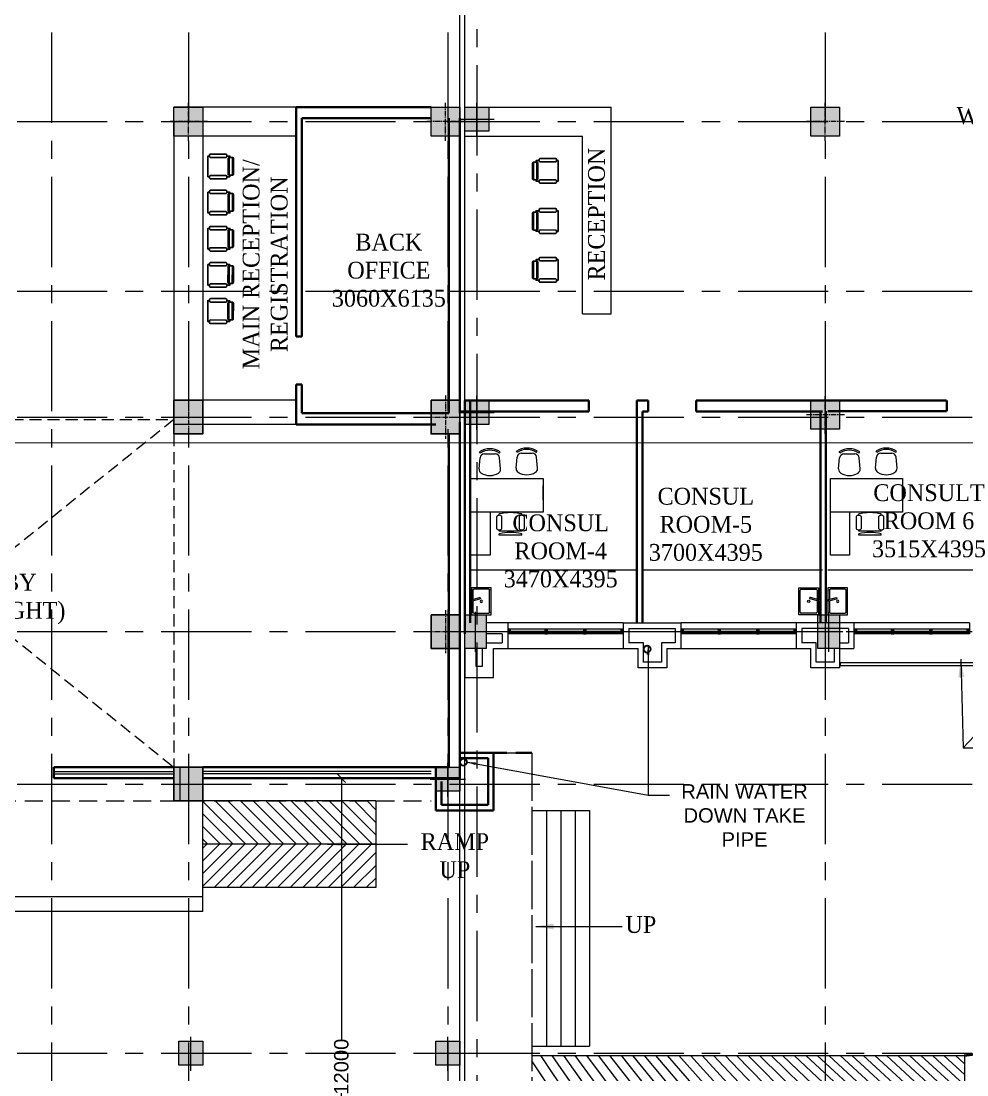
# Model space of a CAD drawing. Header units: inches. Extents: x 1789308 to 1948517, y 1504002 to 1708835.
# Drawn here: x 1897979 to 1901915, y 1660711 to 1665094 of the extents above; entities that cross this region are included whole.
import ezdxf

# ---------------------------------------------------------------- set-up
doc = ezdxf.new("R2010")
doc.units = ezdxf.units.IN
doc.header["$LTSCALE"] = 0.015
doc.header["$MEASUREMENT"] = 0
doc.header["$PDMODE"] = 34
doc.header["$PDSIZE"] = -0.1
for name, pattern in [('$DDT_AUDIT_GENERATED_(C)', [0]), ('1', [0]), ('ACAD_ISO03W100', [30, 12, -18]), ('CENTER', [2, 1.25, -0.25, 0.25, -0.25]), ('CENTER2', [1.125, 0.75, -0.125, 0.125, -0.125]), ('DASHED2', [0.375, 0.25, -0.125]), ('HIDDEN', [0.375, 0.25, -0.125])]:
    doc.linetypes.add(name, pattern=pattern)
for name, color, linetype, lineweight in [('CARMARK', 252, 'Continuous', 18), ('CENTER LINE', 1, 'CENTER2', 18), ('COLUMN - HACTH - STR', 25, '$DDT_AUDIT_GENERATED_(C)', 15), ('COLUMN - STR', 6, 'Continuous', 15), ('ELE', 8, 'Continuous', 13), ('ELE 0.25', 144, 'Continuous', 15), ('ele4', 64, 'Continuous', 15), ('ELE_0.35', 250, 'Continuous', 35), ('fur', 250, 'Continuous', 25), ('glass', 4, 'Continuous', 13), ('GRID - COLUMN - STR', 251, 'CENTER', 15), ('PROPOSED_HOSPITAL_BASUNDHARA$0$equpamiento', 143, 'Continuous', 9), ('RAIN WATER DN TAKE PIPE', 94, 'Continuous', 15), ('RAMP', 252, '1', 9), ('Road', 7, '1', 40), ('SECTION', 3, 'Continuous', 20), ('SECTION -  LINE - STR', 3, 'Continuous', 20), ('STAIRCASE', 161, 'Continuous', 13), ('TEXT', 7, 'Continuous', 5), ('wall', 1, 'Continuous', 35), ('WALL GLAZ', 254, 'Continuous', 35), ('WZ-II_WINDOW', 163, 'Continuous', 25)]:
    doc.layers.add(name, color=color, linetype=linetype, lineweight=lineweight)
doc.styles.add('Scale M 100', font='times.ttf', dxfattribs={"width": 0.95, "height": 350})
doc.styles.get("Standard").update_dxf_attribs({"font": 'arial.ttf'})
doc.styles.add('XREF_DIRECTOR RESIDENCE$0$dim', font='GOTHIC.TTF', dxfattribs={"width": 0.8})
doc.linetypes.add('ZIGZAG', pattern='A,0.0001,-0.2,[131,ltypeshp.shx,S=0.2,R=0,X=-0.2,Y=0],-0.4,[131,ltypeshp.shx,S=0.2,R=180,X=0.2,Y=0],-0.2', length=0.8001000000000001)
doc.dimstyles.new('WORKING', dxfattribs={"dimtxt": 300, "dimasz": 180, "dimexe": 50, "dimexo": 50, "dimgap": 0.09, "dimtad": 0, "dimdec": 0, "dimzin": 0, "dimdsep": 46, "dimtxsty": 'Standard', "dimblk": 'OBLIQUE', "dimcen": 0.09, "dimclrd": 7, "dimclre": 7, "dimclrt": 30, "dimadec": 0, "dimazin": 0, "dimtfac": 1, "dimtdec": 0, "dimtofl": 0, "dimtmove": 1, "dimatfit": 3, "dimfxl": 1.25, "dimtolj": 1, "dimtzin": 0, "dimarcsym": 0})
doc.dimstyles.new('XREF_DIRECTOR RESIDENCE$0$dim-masonry', dxfattribs={"dimscale": 75, "dimtxt": 1.5, "dimasz": 0.75, "dimexe": 1, "dimexo": 0, "dimgap": 1, "dimtad": 0, "dimdec": 0, "dimzin": 3, "dimdsep": 46, "dimtxsty": 'XREF_DIRECTOR RESIDENCE$0$dim', "dimblk": 'XREF_DIRECTOR RESIDENCE$0$_ArchTick', "dimcen": 0, "dimdle": 1, "dimclrd": 256, "dimclre": 256, "dimclrt": 256, "dimadec": 0, "dimazin": 0, "dimtfac": 0.5, "dimtdec": 0, "dimtmove": 1, "dimatfit": 2, "dimfxl": 0, "dimtolj": 1, "dimtzin": 0, "dimlwd": -1, "dimlwe": -1, "dimarcsym": 0})

# ---------------------------------------------------------------- blocks, each defined once
blk = doc.blocks.new('COL 600X600')
at = {"layer": 'COLUMN - HACTH - STR'}
h = blk.add_hatch(color=256, dxfattribs=at)
h.dxf.hatch_style = 1
h.paths.add_polyline_path([(-226607.9852576163, -550894.4971952573), (-226007.9852576163, -550894.4971952573), (-226007.9852576163, -550294.4971952573), (-226607.9852576163, -550294.4971952573)])
at = {"layer": 'CENTER LINE', "ltscale": 10000}
for points in [[(-226307.9852576163, -550994.4971952573), (-226307.9852576163, -550194.4971952573)], [(-225907.9852576163, -550594.4971952573), (-226707.9852576163, -550594.4971952573)]]:
    blk.add_lwpolyline(points, dxfattribs=at)
at = {"layer": 'COLUMN - STR', "ltscale": 100}
blk.add_lwpolyline([(-226607.9852576163, -550294.4971952573), (-226007.9852576163, -550294.4971952573), (-226007.9852576163, -550894.4971952573), (-226607.9852576163, -550894.4971952573)], close=True, dxfattribs=at)
blk = doc.blocks.new('COL 600X700')
at = {"layer": 'COLUMN - HACTH - STR', "ltscale": 100}
blk.add_hatch(color=256, dxfattribs=at).paths.add_polyline_path([(600, 0), (0, 0), (0, -700), (600, -700)])
at = {"layer": 'CENTER LINE', "color": 6, "ltscale": 10000}
for points in [[(300, 100), (300, -800)], [(-100, -350), (700, -350)]]:
    blk.add_lwpolyline(points, dxfattribs=at)
at = {"layer": 'COLUMN - STR', "linetype": 'Continuous', "lineweight": -3, "ltscale": 100}
blk.add_lwpolyline([(0, 0), (600, 0), (600, -700), (0, -700)], close=True, dxfattribs=at)
blk = doc.blocks.new('C-500X500')
at = {"layer": 'COLUMN - HACTH - STR'}
blk.add_hatch(color=256, dxfattribs=at).paths.add_polyline_path([(0, 0), (0, -500), (500, -500), (500, 0)])
at = {"layer": 'COLUMN - STR'}
for p, q in [((250, -615.0330027516466), (250, 91.63295635522809)), ((-118.5226818318479, -250), (615.2377289808355, -250))]:
    blk.add_line(p, q, dxfattribs=at)
blk.add_lwpolyline([(0, 0), (500, 0), (500, -500), (0, -500)], close=True, dxfattribs=at)
blk = doc.blocks.new('450X700')
at = {"layer": 'COLUMN - HACTH - STR'}
blk.add_hatch(color=256, dxfattribs=at).paths.add_polyline_path([(0, 0), (0, -700), (450, -700), (450, 0)])
at = {"layer": 'COLUMN - STR'}
for p, q in [((225, -773.0021255677566), (225, 59.16466430046421)), ((-77.19095218088478, -350.020688507997), (520.4078741327394, -350.020688507997))]:
    blk.add_line(p, q, dxfattribs=at)
blk.add_lwpolyline([(0, 0), (450, 0), (450, -700), (0, -700)], close=True, dxfattribs=at)
blk = doc.blocks.new('PROPOSED_HOSPITAL_BASUNDHARA$0$PILETA')
at = {"layer": 'PROPOSED_HOSPITAL_BASUNDHARA$0$equpamiento'}
for p, q in [((-0.2733890053295909, 0.343456786858269), (0.1366109946698089, 0.343456786858269)), ((-0.2733890053295909, -0.2165432131417333), (-0.2733890053295909, 0.343456786858269)), ((-0.2433890053298455, -0.1665432131417788), (-0.2433890053298455, 0.2934567868582576)), ((-0.2233890053298637, 0.3134567868582394), (0.0866109946700817, 0.3134567868582394)), ((0.1066109946700635, 0.2934567868582576), (0.1066109946700635, 0.1028887264746459)), ((0.1366109946698089, 0.343456786858269), (0.1366109946698089, 0.0948502507017111)), ((0.1367129435807328, 0.063239738927507), (-0.0414222911372235, 0.1114958404472759)), ((0.1444775149334418, 0.0922175137161503), (-0.033657719783605, 0.140473615235976)), ((0.1066109946700635, 0.0718304410623318), (0.1066109946700635, -0.1665432131417788)), ((0.118653246244321, 0.0680788202442955), (0.1264178175974848, 0.0970565950329388)), ((0.1366109946698089, 0.0637919652893402), (0.1366109946698089, -0.2165432131417333)), ((0.1367129435807328, 0.063239738927507), (0.1444775149334418, 0.0922175137161503)), ((0.1366109946698089, -0.2165432131417333), (-0.2733890053295909, -0.2165432131417333)), ((0.0866109946700817, -0.1865432131417606), (-0.2233890053298637, -0.1865432131417606))]:
    blk.add_line(p, q, dxfattribs=at)
blk.add_circle((-0.0683890053296636, 0.0634567868582394), 0.0235499643210968, dxfattribs=at)
for centre, radius, start, end in [((-0.2233890053298637, 0.2934567868582576), 0.02, 90, 180), ((0.0866109946700817, 0.2934567868582576), 0.02, 0, 90), ((-0.037540005460869, 0.1259847278416259), 0.0149999999999997, 75.0000000038772, 255.0000000038772), ((-0.2233890053298637, -0.1665432131417788), 0.02, 180, 270), ((0.0866109946700817, -0.1665432131417788), 0.02, 270, 0)]:
    blk.add_arc(centre, radius, start, end, dxfattribs=at)
blk = doc.blocks.new('转椅1')
at = {"layer": 'fur'}
for p, q in [((-15.41730385302071, 25.14515371152084), (-15.41730385302799, 369.2398697331082)), ((49.07788461056771, 25.14515371152084), (49.07788461062589, 369.2398697331082))]:
    blk.add_line(p, q, dxfattribs=at)
for points in [[(-375.0060495613726, 440.4623156262677), (-79.94369651132001, 440.4623156262969, -0.4142135623730951), (-59.94369651120361, 420.4623156262969), (-59.94369651121087, 393.9882452810417, -0.4142135623730951), (-79.94369651132001, 373.9882452810417), (-375.006049561307, 373.9882452810707, -0.4142135623730951), (-395.0060495613143, 393.9882452810707), (-395.0060495614234, 420.4623156262677, -0.4142135623730951)], [(-15.41730385302799, 369.2398697331082), (49.07788461062589, 369.2398697331082, -0.4142135623730951), (69.07788461056771, 349.2398697330792), (69.0778846106914, 45.14515371154994, -0.4142135623730951), (49.07788461056771, 25.14515371152084), (-15.41730385302071, 25.14515371152084, -0.4142135623731036), (-35.41730385302071, 45.14515371152083), (-35.41730385296251, 349.2398697331082, -0.4142135623730951)], [(-375.0060495613652, -40.4623156262969), (-79.9436965112036, -40.4623156262969, 0.4142135623730951), (-59.94369651120361, -20.46231562629691), (-59.94369651132, 6.011754718900193, 0.4142135623730951), (-79.94369651126182, 26.01175471890019), (-375.006049561307, 26.0117547189293, 0.4142135623730951), (-395.0060495613143, 6.011754718929295), (-395.006049561307, -20.46231562629691, 0.4142135623730951)]]:
    blk.add_lwpolyline(points, format="xyb", close=True, dxfattribs=at)
for points in [[(-395.006049561307, 400), (-426.2987071152893, 400), (-426.2987071152819, 0), (-395.0060495614306, 0)], [(-5.82077e-11, 369.2398697331082), (-1.091394e-10, 399.9999999999708), (-59.94369651132, 399.9999999999708)], [(-59.94369651121087, -2.91038e-11), (0, -2.91038e-11), (-5.09317e-11, 25.14515371154994)]]:
    blk.add_lwpolyline(points, dxfattribs=at)
blk = doc.blocks.new('XREF_DIRECTOR RESIDENCE$0$_ArchTick')
at = {"const_width": 0.15}
blk.add_lwpolyline([(-0.5, -0.5), (0.5, 0.5)], dxfattribs=at)
blk = doc.blocks.new('2400 wndw')
at = {"layer": 'WZ-II_WINDOW', "lineweight": 5}
h = blk.add_hatch(dxfattribs=at)
h.set_pattern_fill('ANSI31', color=256, scale=100)
h.set_pattern_definition([(45, (-773.1985709686414, 1.106178387999535e-06), (-8.838834764831844, 8.838834764831844), [])])
h.paths.add_polyline_path([(-13781.58288811927, -559981.1200605689), (-13731.58288795948, -559981.1200605638), (-13731.58288795948, -560081.1200580655), (-13781.58288811927, -560081.1200580706)])
h = blk.add_hatch(dxfattribs=at)
h.set_pattern_fill('ANSI31', color=256, scale=100)
h.set_pattern_definition([(45, (0, 0), (-8.838834764831844, 8.838834764831844), [])])
h.paths.add_polyline_path([(-13008.38431715063, -559981.1200616751), (-12954.7814592311, -559981.1200616751), (-12954.7814592311, -560081.1200591768), (-13008.38431715063, -560081.1200591768)])
h = blk.add_hatch(dxfattribs=at)
h.set_pattern_fill('ANSI31', color=256, scale=100)
h.set_pattern_definition([(45, (799.999999928521, 0), (-8.838834764831844, 8.838834764831844), [])])
h.paths.add_polyline_path([(-12208.3843172221, -559981.1200616751), (-12154.78145930258, -559981.1200616751), (-12154.78145930258, -560081.1200591768), (-12208.3843172221, -560081.1200591768)])
h = blk.add_hatch(dxfattribs=at)
h.set_pattern_fill('ANSI31', color=256, scale=100)
h.set_pattern_definition([(45, (1576.801424143427, -2.25601252168417e-06), (-8.838834764831844, 8.838834764831844), [])])
h.paths.add_polyline_path([(-11431.5828930072, -559981.1200639311), (-11381.58289284742, -559981.120063926), (-11381.58289284742, -560081.1200614277), (-11431.5828930072, -560081.1200614328)])
for p, q in [((-13781.58288826234, -559851.1200626154), (-13781.58288314007, -560081.120056562)), ((-13781.58288826234, -559851.1200621497), (-11381.58289338462, -559851.1200626158)), ((-11381.58289338462, -559851.1200626158), (-11381.58288826234, -560081.120056562)), ((-13781.58288811927, -559981.120061675), (-11381.58289277588, -559981.1200616754)), ((-13781.58288811927, -559981.120061675), (-13781.58288826234, -560081.12006215)), ((-13781.58288826234, -560081.12006215), (-11381.58289291895, -560081.12006215)), ((-13731.58288788795, -559981.1200617467), (-13731.58288803102, -560081.1200622212)), ((-13008.38431720778, -560021.1200588155), (-13731.58288794511, -560021.1200619367)), ((-13008.38431723642, -560041.1200589105), (-13731.58288797375, -560041.1200620317)), ((-12208.3843172221, -560021.1200603138), (-12954.78145914518, -560021.1200588918)), ((-12208.3843172221, -560041.1200604088), (-12954.78145917382, -560041.1200589868)), ((-11431.58289306447, -560021.1200617937), (-12154.78145930258, -560021.1200604159)), ((-11431.58289309311, -560041.1200618887), (-12154.78145930258, -560041.1200605109)), ((-11431.5828930072, -559981.1200616037), (-11431.58289315027, -560081.1200620782)), ((-11381.58289277588, -559981.1200616754), (-11381.58289291895, -560081.12006215))]:
    blk.add_line(p, q, dxfattribs=at)
for points in [[(-13008.38431715063, -559981.1200616751), (-12954.7814592311, -559981.1200616751), (-12954.7814592311, -560081.1200591768), (-13008.38431715063, -560081.1200591768)], [(-12208.3843172221, -559981.1200739029), (-12154.78145930258, -559981.1200739029), (-12154.78145930258, -560081.1200743786), (-12208.3843172221, -560081.1200743786)]]:
    blk.add_lwpolyline(points, close=True, dxfattribs=at)
blk = doc.blocks.new('_Oblique')
at = {"color": 0, "linetype": 'ByBlock', "lineweight": -2}
blk.add_line((-0.5, -0.5), (0.5, 0.5), dxfattribs=at)
blk = doc.blocks.new('*D463')
at = {"layer": 'Defpoints', "color": 0, "transparency": 16777216}
for p in [(1120181.241354412, 698352.3805941574), (1121189.130726329, 698352.3805941574), (1121189.130726341, 686352.7826495005)]:
    blk.add_point(p, dxfattribs=at)
at = {"layer": 'wall', "color": 7, "lineweight": -2, "transparency": 16777216}
for p, q in [((1120181.421354412, 698352.3805941574), (1120131.241354412, 698352.3805941574)), ((1120181.241354412, 698352.3805941574), (1120181.241354412, 692902.5351961809)), ((1120181.241354412, 686352.7826495005), (1120181.241354412, 691802.628047477)), ((1120181.421354412, 686352.7826495005), (1120131.241354412, 686352.7826495005))]:
    blk.add_line(p, q, dxfattribs=at)
at = {"layer": 'wall', "color": 7, "lineweight": -2, "transparency": 16777216, "xscale": 180, "yscale": 180, "zscale": 180}
for p, rotation in [((1120181.241354412, 698352.3805941574), 90), ((1120181.241354412, 686352.7826495005), 270)]:
    blk.add_blockref('_Oblique', p, dxfattribs=dict(at, rotation=rotation))
at = {"layer": 'wall', "color": 30, "transparency": 16777216, "insert": (1120181.241354412, 692352.5816218285), "char_height": 300, "attachment_point": 5, "rotation": 90}
blk.add_mtext('\\A1;12000', dxfattribs=at)
blk = doc.blocks.new('A$C1CC35E0C')
at = {"layer": 'RAMP', "lineweight": 0}
h = blk.add_hatch(dxfattribs=at)
h.set_pattern_fill('ANSI31,_O', color=8, scale=1500, angle=90)
h.set_pattern_definition([(135, (-6144910797.355225, -2629301212.483063), (-132.5825214724777, -132.5825214724777), [])])
h.paths.add_polyline_path([(52394.61446645553, -53565.27222720266), (48797.53223415534, -53565.27396118129), (48803.36570494692, -54465.27279257611), (52400.44793690252, -54465.27105976024)])
h = blk.add_hatch(dxfattribs=at)
h.set_pattern_fill('ANSI31,_O', color=8, scale=1500)
h.set_pattern_definition([(45, (-6144910797.355225, -2629301212.483063), (-132.5825214724777, 132.5825214724777), [])])
h.paths.add_polyline_path([(52400.44793690252, -54465.27105976024), (48800.44992460567, -54465.27539490408), (48800.45081046387, -55365.27424374339), (52400.44882236398, -55365.2699074368)])
h = blk.add_hatch(dxfattribs=at)
h.set_pattern_fill('ANSI31,_O', color=8, scale=1500, angle=90)
h.set_pattern_definition([(135, (-6144931447.327562, -2629308609.19321), (-132.5825214724777, -132.5825214724777), [])])
h.paths.add_polyline_path([(55650.47326080385, -58861.97958028654), (64650.47350070137, -58861.9839151121), (64650.47320813756, -61861.98554046208), (55650.47296858463, -61861.98120679928)])
at = {"color": 251}
for p, q in [((54550.99231945048, -46662.58722189523), (54571.03957101773, -46432.04382893897)), ((54576.94826121698, -46333.76060334302), (54559.8195412166, -46308.72632024146)), ((54661.69732989441, -46348.92724743951), (54886.53194022248, -46348.92724743951)), ((54971.28100889991, -46333.76060334302), (54988.4097289003, -46308.72632024146)), ((54997.23695065151, -46662.58722189523), (54977.18969909917, -46432.04382893897)), ((55319.38051081519, -46646.50759942434), (55339.42776239733, -46415.96420640859)), ((55345.33645259659, -46317.68098081264), (55328.2077325962, -46292.64669771085)), ((55430.08552127401, -46332.84762496839), (55654.92013158719, -46332.84762496839)), ((55739.66920026462, -46317.68098081264), (55756.7979202799, -46292.64669771085)), ((55765.62514203112, -46646.50759942434), (55745.57789047877, -46415.96420640859)), ((62031.23787498544, -46662.58722189523), (62051.28512655268, -46432.04382893897)), ((62057.19381675194, -46333.76060334302), (62040.06509675155, -46308.72632024146)), ((62141.94288542937, -46348.92724743951), (62366.77749575744, -46348.92724743951)), ((62451.52656443487, -46333.76060334302), (62468.65528443526, -46308.72632024146)), ((62477.48250618647, -46662.58722189523), (62457.43525463413, -46432.04382893897)), ((62799.62606635108, -46646.50759942434), (62819.67331793322, -46415.96420640859)), ((62825.58200813248, -46317.68098081264), (62808.45328813209, -46292.64669771085)), ((62910.3310768099, -46332.84762496839), (63135.16568712308, -46332.84762496839)), ((63219.91475580051, -46317.68098081264), (63237.04347581579, -46292.64669771085)), ((63245.87069756701, -46646.50759942434), (63225.82344601466, -46415.96420640859)), ((55880.13792761671, -47308.28168667562), (55880.13792763161, -47008.28168667562)), ((63360.3834831526, -47308.28168667562), (63360.3834831675, -47008.28168667562)), ((54914.75366151589, -47652.75371396972), (54914.75366151589, -47900.25371396972)), ((54969.75366151589, -47625.25371396972), (54969.75366151589, -47597.75371396972)), ((55024.75366149913, -47900.25371396972), (55024.75366149913, -47652.75371396972)), ((55382.25366151589, -47652.75371396972), (55382.25366151589, -47900.25371396972)), ((55437.25366149913, -47625.25371396972), (55437.25366149913, -47597.75371396972)), ((55492.25366151589, -47900.25371396972), (55492.25366151589, -47652.75371396972)), ((62394.99921705178, -47652.75371396972), (62394.99921705178, -47900.25371396972)), ((62449.99921705178, -47625.25371396972), (62449.99921705178, -47597.75371396972)), ((62504.99921703502, -47900.25371396972), (62504.99921703502, -47652.75371396972)), ((62862.49921705178, -47652.75371396972), (62862.49921705178, -47900.25371396972)), ((62917.49921703502, -47625.25371396972), (62917.49921703502, -47597.75371396972)), ((62972.49921705178, -47900.25371396972), (62972.49921705178, -47652.75371396972)), ((54969.75366149913, -47955.25371396996), (54969.75366149913, -47927.75371396996)), ((55437.25366149913, -47955.25371396996), (54969.75366149913, -47955.25371396996)), ((55148.50366151589, -47983.91971397237), (55148.50366151589, -47955.25371396996)), ((55258.50366151589, -47955.25371396996), (55258.50366151589, -47984.52746391727)), ((55437.25366149913, -47955.25371396996), (55437.25366149913, -47927.75371396996)), ((62449.99921703502, -47955.25371396996), (62449.99921703502, -47927.75371396996)), ((62917.49921703502, -47955.25371396996), (62449.99921703502, -47955.25371396996)), ((62628.74921705178, -47983.91971397237), (62628.74921705178, -47955.25371396996)), ((62738.74921705178, -47955.25371396996), (62738.74921705178, -47984.52746391727)), ((62917.49921703502, -47955.25371396996), (62917.49921703502, -47927.75371396996)), ((54969.75366149913, -48037.75371396972), (54969.75366149913, -48010.25371396972)), ((55437.25366149913, -48037.75371396972), (54969.75366149913, -48037.75371396972)), ((55437.25366149913, -48037.75371396972), (55437.25366149913, -48010.25371396972)), ((62449.99921703502, -48037.75371396972), (62449.99921703502, -48010.25371396972)), ((62917.49921703502, -48037.75371396972), (62449.99921703502, -48037.75371396972)), ((62917.49921703502, -48037.75371396972), (62917.49921703502, -48010.25371396972))]:
    blk.add_line(p, q, dxfattribs=at)
at = {"color": 252}
for p, q in [((54380.49424946937, -48457.91387057013), (54380.49424946937, -47558.20122690208)), ((61860.73980500526, -48457.91387057013), (61860.73980500526, -47558.20122690208))]:
    blk.add_line(p, q, dxfattribs=at)
at = {"color": 2}
blk.add_line((48323.63188267872, -52865.2730918217), (48323.63188267872, -53565.2730918217), dxfattribs=at)
at = {"linetype": 'DASHED2', "ltscale": 99999}
blk.add_line((33850.79399926192, -53562.97966946999), (53550.79382981523, -53562.97966946999), dxfattribs=at)
at = {"color": 252}
for points in [[(54380.49424946937, -46858.28168667562), (55880.13792763161, -46858.28168667562), (55880.13792763161, -47558.20122690208), (54380.49424946937, -47558.20122690208), (54380.49424946937, -46858.28168667562)], [(61860.73980500526, -46858.28168667562), (63360.3834831675, -46858.28168667562), (63360.3834831675, -47558.20122690208), (61860.73980500526, -47558.20122690208), (61860.73980500526, -46858.28168667562)], [(54780.26436440903, -47558.20122690208), (54780.26436440903, -48457.91387057013), (54380.49424946937, -48457.91387057013)], [(62260.50991994492, -47558.20122690208), (62260.50991994492, -48457.91387057013), (61860.73980500526, -48457.91387057013)]]:
    blk.add_lwpolyline(points, dxfattribs=at)
at = {"linetype": 'DASHED2', "ltscale": 99999}
blk.add_lwpolyline([(54850.47149538691, -52562.97967036709), (55650.4714953925, -52562.97967036709), (55650.4714953925, -59262.98024910595)], dxfattribs=at)
at = {"color": 251}
for centre, radius, start, end in [((55542.5028264157, -46605.84721947811), 379.4956575179854, 55.61965527499623, 124.3803447250038), ((63022.74838195159, -46605.84721947811), 379.4956575179854, 55.61965524544365, 124.3803446916847), ((54774.11463503609, -46621.9268420086), 379.4956575179854, 55.61965527499623, 124.3803447250038), ((54661.69732990931, -46439.92711231566), 90.99986484793325, 90, 175.0302592603331), ((54774.11463503609, -46621.9268420086), 349.1623692353413, 55.61965527499623, 124.3803447250038), ((54886.53194020758, -46439.92711231566), 90.99986484793325, 4.969740726376817, 90), ((55430.08552127401, -46423.84748978529), 90.99986484793325, 90, 175.0302592603331), ((55542.5028264157, -46605.84721947811), 349.1623692353413, 55.61965527499623, 124.3803447250038), ((55654.92013160209, -46423.84748978529), 90.99986484793325, 4.969740726376817, 90), ((62254.36019057105, -46621.9268420086), 379.4956575179854, 55.61965524544365, 124.3803446916847), ((62141.94288544427, -46439.92711231566), 90.99986484793325, 90, 175.0302592603331), ((62254.36019057105, -46621.9268420086), 349.1623692353413, 55.61965524544365, 124.3803446916847), ((62366.77749574254, -46439.92711231566), 90.99986484793325, 4.969740726376817, 90), ((62910.3310768099, -46423.84748978529), 90.99986484793325, 90, 175.0302592603331), ((63022.74838195159, -46605.84721947811), 349.1623692353413, 55.61965524544365, 124.3803446916847), ((63135.16568713798, -46423.84748978529), 90.99986484793325, 4.969740726376817, 90), ((54641.65007834206, -46670.47050533153), 90.99986484793325, 175.0302592603331, 238.4069679086099), ((54906.57919177483, -46670.47050533153), 90.99986484793325, 301.5930320913901, 4.969740726376817), ((55410.03826969187, -46654.39088280115), 90.99986484793325, 175.0302592603331, 238.4069679086099), ((55674.96738313953, -46654.39088280115), 90.99986484793325, 301.5930320913901, 4.969740726376817), ((62121.89563387702, -46670.47050533153), 90.99986484793325, 175.0302592603331, 238.4069679086099), ((62386.82474730979, -46670.47050533153), 90.99986484793325, 301.5930320913901, 4.969740726376817), ((62890.28382522776, -46654.39088280115), 90.99986484793325, 175.0302592603331, 238.4069679086099), ((63155.21293867542, -46654.39088280115), 90.99986484793325, 301.5930320913901, 4.969740726376817), ((54774.114635051, -46455.09375641181), 343.8516054606764, 238.4069679086099, 301.5930320913901), ((55542.5028264306, -46439.01413394115), 343.8516054606764, 238.4069679086099, 301.5930320913901), ((62254.36019058595, -46455.09375641181), 343.8516054606764, 238.4069679086099, 301.5930320913901), ((63022.74838196649, -46439.01413394115), 343.8516054606764, 238.4069679086099, 301.5930320913901), ((54969.75366151589, -47694.00371396972), 68.75000000011326, 36.86989999105351, 143.1301000089465), ((55203.50366151589, -48577.44121396972), 1007.1875, 76.58030000929107, 103.419699990709), ((55437.25366149913, -47694.00371396972), 68.75000000011326, 36.86989999105351, 143.1301000089465), ((62449.99921705178, -47694.00371396972), 68.75000000011326, 36.86989999105351, 143.1301000089465), ((62683.74921705178, -48577.44121396972), 1007.1875, 76.5802999817911, 103.4197000182089), ((62917.49921703502, -47694.00371396972), 68.75000000011326, 36.86989999105351, 143.1301000089465), ((54969.75366149913, -47859.00371396996), 68.75000000011076, 216.8698999910535, 323.1301000089465), ((55203.50366151589, -48989.94121396972), 1007.1875, 76.58030000929107, 103.419699990709), ((55437.25366149913, -47859.00371396996), 68.75000000011076, 216.8698999910535, 323.1301000089465), ((62449.99921703502, -47859.00371396996), 68.75000000011076, 216.8698999910535, 323.1301000089465), ((62683.74921705178, -48989.94121396972), 1007.1875, 76.5802999817911, 103.4197000182089), ((62917.49921703502, -47859.00371396996), 68.75000000011076, 216.8698999910535, 323.1301000089465)]:
    blk.add_arc(centre, radius, start, end, dxfattribs=at)
at = {"layer": 'CARMARK', "linetype": 'ZIGZAG', "ltscale": 20000}
for points in [[(57850.47087203967, -48763.67249126465), (54365.47149724583, -48763.67249126465)], [(61693.32486208039, -48763.67249126441), (57965.47087203781, -48763.67249126441)], [(65293.32486207853, -48763.67249126441), (61808.32486208039, -48763.67249126441)]]:
    blk.add_lwpolyline(points, dxfattribs=at)
at = {"layer": 'COLUMN - STR'}
for p, q in [((54150.46410015598, -69972.47228672588), (54150.46410015598, -18820.76686977933)), ((54250.46410015784, -69972.47228672588), (54250.46410015784, -18861.74607283308))]:
    blk.add_line(p, q, dxfattribs=at)
at = {"layer": 'ELE', "linetype": 'HIDDEN', "ltscale": 66666}
for p, q in [((39198.09083602228, -45634.2271541059), (48200.44482607604, -45634.2271541059)), ((39200.46946708253, -45634.95585489902), (48200.46409996971, -52865.2730918217)), ((48200.44482607604, -45634.2271541059), (39200.47166469018, -52863.28168667306)), ((48200.46409996971, -45934.85083145439), (48200.46409996878, -52865.2730918217))]:
    blk.add_line(p, q, dxfattribs=at)
at = {"layer": 'ELE', "color": 2}
for p, q in [((55148.20605112868, -49863.28168667736), (54700.46498612128, -49863.28168667736)), ((55148.20605112868, -49863.28168667736), (55148.20604010462, -50394.99896086997)), ((57548.20604636031, -49863.28168667702), (57548.20603533625, -50394.99896086578)), ((57548.20604636031, -49863.28168667702), (58748.20605112868, -49863.28168667702)), ((58748.20605112868, -49863.28168667702), (58748.20604010555, -50394.99896137638)), ((62350.46393016912, -49862.90538376197), (61148.20604159124, -49863.23387862218)), ((61148.20604159124, -49863.23387862218), (61148.20604159287, -50394.9989613723)), ((62350.46393016912, -49862.90538376197), (62350.46393016912, -50394.99141457549)), ((55033.20604636031, -50093.28168667736), (54700.46498612128, -50093.28168667736)), ((55033.20604636031, -50093.28168667736), (55033.2060424888, -50279.9989608702)), ((57663.20604397613, -49978.28168667702), (57663.20603772043, -50279.99896086555)), ((57663.20604397613, -49978.28168667702), (58633.2060487445, -49978.28168667702)), ((58633.2060487445, -49978.28168667702), (58633.20604248974, -50279.99896137661)), ((62235.46393016912, -49977.93481245998), (61263.20604159008, -49978.2044574531)), ((61263.20604159008, -49978.2044574531), (61263.20604159194, -50279.99896137207)), ((62235.46393016912, -49977.93481245998), (62235.46393016912, -50279.99141457572)), ((54700.46498612128, -50279.99896087067), (55033.2060424888, -50279.9989608702)), ((54849.85210733558, -50394.99896087043), (57857.14325488615, -50394.99896086508)), ((58457.14325491223, -50394.99896137696), (61450.46393016912, -50394.99896137172)), ((61565.46393016889, -50279.99896137149), (61263.81817610376, -50279.99896137207)), ((61450.46393016819, -50795.28258069081), (61450.46393016865, -50394.99896137172)), ((61565.46393016842, -50680.28258069081), (61565.46393016889, -50279.99896137149)), ((61935.46393016912, -50394.99896087172), (61935.46393016982, -50680.28258069081)), ((62049.85179565731, -50279.99896137731), (62235.46393016912, -50279.99141457572)), ((62049.85179565731, -50394.99896137731), (62350.46393016912, -50394.9914145756)), ((62050.46393016912, -50394.99896087148), (62050.46393017005, -50795.28258069081)), ((62050.46393017005, -50795.28258069081), (61450.46393016819, -50795.28258069081)), ((61935.46393016982, -50680.28258069081), (61565.46393016842, -50680.28258069081))]:
    blk.add_line(p, q, dxfattribs=at)
for points in [[(54250.20598936523, -50394.99896087043), (54250.20598936523, -50995.2824509159), (54850.2059893671, -50995.2824509159), (54850.20598936523, -50394.99896087043)], [(54480.20598936523, -50394.99896087043), (54480.20598936523, -50765.2824509159), (54620.2059893664, -50765.2824509159), (54620.20598936523, -50394.99896087113)]]:
    blk.add_lwpolyline(points, dxfattribs=at)
for points, elevation in [([(58633.20604248974, -50279.99896137661), (58342.14325491316, -50279.99896137661), (58342.14325491339, -50680.2825807085), (57972.14325489849, -50680.2825807085), (57972.14325486007, -50279.99896086555), (57663.20603772043, -50279.99896086555)], -7.971364893629442e-10), ([(58457.14325491223, -50394.99896087043), (58457.14325491339, -50795.2825807085), (57857.14325491339, -50795.2825807085), (57857.14325488615, -50394.99896086508)], -7.970731475669096e-10)]:
    blk.add_lwpolyline(points, dxfattribs=dict(at, elevation=elevation))
at = {"layer": 'ELE', "color": 8, "elevation": -9.649335217932869e-10}
blk.add_lwpolyline([(65026.29480298748, -50694.9502781292), (62063.68272784934, -50694.95027930161), (62063.68272784934, -50747.93979891727), (65026.29480298748, -50747.93979774474)], close=True, dxfattribs=at)
at = {"layer": 'ELE', "linetype": 'HIDDEN', "ltscale": 66666}
blk.add_lwpolyline([(54850.47149538691, -52562.97967036709), (55650.4714953925, -52562.97967036685), (55650.47107146005, -65262.97954699548)], dxfattribs=at)
at = {"layer": 'ELE 0.25'}
for p, q in [((50745.47336890548, -39138.99755367986), (48200.46410008334, -39138.99736971199)), ((48200.46410008334, -39438.99736971199), (48200.46410008334, -45584.85083145439)), ((48800.46410008334, -39368.99755367986), (48800.46410008543, -45234.85083145439)), ((50745.47332553403, -39738.99755368009), (48200.46405671188, -39738.99736971222)), ((50745.47336890688, -45234.85083145439), (48200.46409996971, -45234.85083145439)), ((50745.47336890688, -45734.85083145439), (48200.46409996971, -45734.85083145439)), ((48195.47336890525, -52862.97966878209), (50745.47336890711, -52862.97966878198))]:
    blk.add_line(p, q, dxfattribs=at)
at = {"layer": 'ELE 0.25', "ltscale": 10}
for p, q in [((54250.46481613256, -39138.28044878237), (57300.82534305821, -39138.28044878237)), ((57300.82534305821, -43438.63117634493), (57300.82534305821, -39138.28044878237)), ((54250.46410015784, -39738.28044878237), (56700.82534305821, -39738.28044878237)), ((56700.82534305821, -43438.63117634493), (56700.82534305821, -39738.28044878237)), ((56700.82534305821, -43438.63117634493), (57300.82534305821, -43438.63117634493))]:
    blk.add_line(p, q, dxfattribs=at)
at = {"layer": 'ele4', "linetype": 'ACAD_ISO03W100', "lineweight": 15, "ltscale": 500}
blk.add_line((54150.46996048163, -45468.28168667608), (54150.46996048163, -50881.20939085342), dxfattribs=at)
at = {"layer": 'ELE_0.35', "linetype": 'HIDDEN', "ltscale": 100000}
blk.add_line((54750.82517376239, -52563.28168667213), (55650.47149539064, -52563.28168667213), dxfattribs=at)
at = {"layer": 'glass'}
for p, q in [((45700.44919058215, -52952.97966967744), (48200.44905354246, -52952.97966967791)), ((45700.44919058215, -53002.97966967814), (48200.44905354246, -53002.97966967837)), ((53550.08967087488, -52953.28168667282), (48800.47149538691, -52953.28168667282)), ((53550.08967087488, -53003.28168667259), (48800.47149538691, -53003.28168667329))]:
    blk.add_line(p, q, dxfattribs=at)
at = {"layer": 'GRID - COLUMN - STR', "ltscale": 100000}
for p, q in [((45650.4554392565, 4412.093631504686), (45650.45543925092, -69399.55484300433)), ((48500.45543925837, 4412.093631510506), (48500.45543925464, -69399.55484300433)), ((53900.46410015877, 4412.093631512485), (53900.46410015505, -69399.55484300433)), ((61750.45543925092, 4412.093631511787), (61750.4554392565, -69399.55484300433)), ((54500.46481613582, 3731.882133902982), (54500.46481613023, -69399.55484300433)), ((-12062.34025191143, -39438.99755367986), (88195.26868863124, -39438.99755367986)), ((-12062.34025191143, -42964.35399017436), (88195.26868863124, -42964.35399017436)), ((-12062.34025191143, -45584.85083145439), (88195.26868863124, -45584.85083145439)), ((-12062.34025191143, -50044.99896111735), (88195.26868863124, -50044.99896111735)), ((-12062.34025191143, -53215.2730918217), (88195.26868863124, -53215.2730918217)), ((-12062.34025286511, -58812.98036098399), (88195.26868863124, -58812.98036098399))]:
    blk.add_line(p, q, dxfattribs=at)
at = {"layer": 'RAIN WATER DN TAKE PIPE', "lineweight": -3}
for centre, radius in [((58045.34372908343, -50407.41032067814), 75), ((58045.34372908343, -50407.41032067814), 68.75), ((54223.66457434208, -52758.09963752539), 75), ((54223.66457434208, -52758.09963752539), 68.75)]:
    blk.add_circle(centre, radius, dxfattribs=at)
at = {"layer": 'RAMP', "color": 8, "lineweight": 0}
for p, q in [((52400.44922284293, -53565.27309181972), (48800.08967080037, -53565.2730918217)), ((52400.44922284293, -53565.27309181984), (52400.44922284479, -55365.2730918203)), ((52400.44922284479, -54465.27309182053), (48800.44922284479, -54465.2730918217)), ((52400.44922284479, -55365.2730918203), (48800.44905354525, -55365.27309182135)), ((55650.47487994912, -58861.98116229882), (64650.47699711728, -58861.98233294126)), ((64650.47487994726, -58861.98636344064), (64650.47105763177, -64861.9875178365))]:
    blk.add_line(p, q, dxfattribs=at)
at = {"layer": 'Road'}
blk.add_arc((63538.53397834627, -52127.07353640022), 6826.070779828821, 279.3750126570295, 320.7319524203448, dxfattribs=at)
at = {"layer": 'SECTION', "linetype": 'CENTER2', "ltscale": 2222, "const_width": 20}
blk.add_lwpolyline([(-2351.048902969807, -46116.21953848598), (90562.97788772522, -46116.21953848598)], dxfattribs=at)
at = {"layer": 'STAIRCASE'}
for p, q in [((48800.08967086184, -55862.98036098212), (48800.08967086091, -53262.97966967814)), ((55650.4714953925, -53762.9796970716), (56850.47133516497, -53762.97973712708)), ((48802.80314799841, -55562.98036098212), (38600.44915794558, -55562.98036098445)), ((48802.80314799654, -55862.98036098212), (38598.09523279103, -55862.98036098399)), ((55650.4714953925, -58662.98032709223), (56850.47117160051, -58662.98036714923)), ((55650.47535238485, -58663.28231669299), (56850.47502859286, -58663.28269534803))]:
    blk.add_line(p, q, dxfattribs=at)
for points in [[(55950.47145533538, -53762.97970708529), (55950.47129177186, -58662.98033710662)], [(56250.47141528013, -53762.97971709946), (56250.47125171474, -58662.98034712055)], [(56550.47137522209, -53762.97972711374), (56550.4712116567, -58662.98035713483)], [(56850.47133516497, -53762.97973712755), (56850.47117160051, -58662.98036714864)]]:
    blk.add_lwpolyline(points, dxfattribs=at)
at = {"layer": 'wall'}
for p, q in [((50745.47336890548, -39138.99755367986), (50745.47336890525, -43905.13232030708)), ((53550.46410015598, -39138.99755367986), (50745.47336890548, -39138.99755367986)), ((50860.47336890362, -39368.99755367986), (50860.47336890525, -43905.13232030708)), ((53550.46410015598, -39368.99755367986), (50860.47336890362, -39368.99755367986)), ((53920.46410015784, -39370.42822489503), (53920.46410015784, -45504.85083145439)), ((54150.46410015784, -39370.42822489503), (54150.46410015784, -45504.85083145439)), ((50745.47336890525, -43905.13232030708), (50860.47336890525, -43905.13232030708)), ((50745.47336890711, -44905.13232030685), (50745.47336890688, -45734.85083145439)), ((50745.47336890711, -44905.13232030685), (50860.47336890525, -44905.13232030685)), ((50860.47336890525, -44905.13232030685), (50860.47336890851, -45504.85083145439)), ((56835.47104178066, -45238.28168667632), (54250.46410015784, -45238.28168667597)), ((54250.47149724653, -45238.28168667597), (54250.47149724583, -50093.28168667713)), ((54365.4714972456, -45238.28168667597), (54365.47149724583, -49863.28168667713)), ((56835.47104178066, -45468.28168667632), (56835.47104178066, -45238.28168667632)), ((58065.47104179184, -45238.2816866762), (57835.47104179184, -45238.2816866762)), ((57835.47104179184, -49863.28168667527), (57835.47104179184, -45238.2816866762)), ((58065.47104179184, -45468.2816866762), (58065.47104179184, -45238.2816866762)), ((59065.47104179184, -45238.28168667608), (64278.32503182138, -45238.28168667632)), ((59065.47104179184, -45468.28168667632), (59065.47104179184, -45238.28168667608)), ((64279.32503182138, -45463.28150270937), (64279.32503182138, -45238.28168667632)), ((53920.46410015784, -45504.85083145439), (50860.47336890851, -45504.85083145439)), ((56835.47104178066, -45468.28168667632), (54150.46996048163, -45468.28168667608)), ((58065.47104179184, -45468.2816866762), (57950.47104179184, -45468.2816866762)), ((57950.47104179184, -49863.28168667527), (57950.47104179184, -45468.2816866762)), ((59065.47104179184, -45468.28168667632), (61693.32486207853, -45468.28168667608)), ((61650.4706111725, -49863.28168667562), (61650.47061117156, -45468.28168667608)), ((61765.4706111725, -49863.28168667562), (61765.47061117063, -45463.28150270937)), ((64278.32503182138, -45463.28150270937), (61808.32486207853, -45463.28150270937)), ((53650.46410015598, -45734.85083145439), (50745.47336890688, -45734.85083145439)), ((54150.47166468739, -45688.28168667387), (54150.47166468739, -49863.28168667317)), ((53920.47166468552, -45934.85083145439), (53920.47166468739, -52862.97966965707)), ((54150.47166468739, -46249.99245320226), (54150.47166468739, -53092.37563477701)), ((53920.42660085927, -50394.99896087137), (53920.42660085927, -52862.97966947057)), ((54150.42660086113, -50394.99896087137), (54150.42660086113, -52862.97966947057)), ((54150.47149538645, -52563.28168667282), (54850.47149538645, -52563.28168667282)), ((54850.47149538645, -52563.28168667282), (54850.47149538645, -53763.28168667271)), ((54150.47149538645, -52678.28168667271), (54735.47149538645, -52678.28168667271)), ((54735.47149538645, -52678.28168667271), (54735.47149538645, -53648.28168667259)), ((53650.46410015598, -52865.2730918217), (53650.46410015598, -53763.28168667271)), ((53880.46410015598, -52865.2730918217), (53650.46410015598, -52865.2730918217)), ((53765.46410015598, -53163.28168667282), (53765.46410015598, -53648.28168667259)), ((53765.46410015598, -53648.28168667259), (54735.47149538645, -53648.28168667259)), ((53650.46410015598, -53763.28168667271), (54850.47149538645, -53763.28168667271))]:
    blk.add_line(p, q, dxfattribs=at)
at = {"layer": 'WALL GLAZ'}
for p, q in [((48200.42671651463, -52863.28168679855), (45700.4491910236, -52863.28168727539)), ((45700.4491910236, -52863.28168727539), (45700.4491910236, -53092.67765237472)), ((48800.47166509251, -52862.97966868058), (53920.47166468739, -52862.97966965707)), ((45700.44919058308, -53092.67765246646), (48200.44963973179, -53092.67765246879)), ((54150.47166468739, -53092.37563477701), (48800.47166509251, -53092.37563478202))]:
    blk.add_line(p, q, dxfattribs=at)
at = {"yscale": 1000, "zscale": 1000}
for p, xscale in [((54526.26765373419, -49476.52142560307), -1000), ((61477.01128504961, -49476.52142560331), 1000), ((61944.93585675, -49476.52142560331), -1000)]:
    blk.add_blockref('PROPOSED_HOSPITAL_BASUNDHARA$0$PILETA', p, dxfattribs=dict(at, xscale=xscale))
at = {"layer": 'COLUMN - STR'}
for p in [(274808.4493576996, 511155.4998255452), (280158.4493577722, 511155.4996415774), (288058.4478228725, 511155.499457609), (288058.4493577722, 505059.6463638028)]:
    blk.add_blockref('COL 600X600', p, dxfattribs=at)
at = {"layer": 'COLUMN - STR', "color": 2}
for name, p in [('C-500X500', (54250.46481613256, -39138.99755367974)), ('C-500X500', (54250.46410015784, -45234.85083145439)), ('450X700', (54250.46498612128, -49694.9914145756)), ('450X700', (61600.46393016912, -49694.9914145756)), ('C-500X500', (53650.46410015598, -52865.2730918217)), ('C-500X500', (48300.46393021569, -58562.98036100611)), ('C-500X500', (53650.46410015598, -58562.98036100576))]:
    blk.add_blockref(name, p, dxfattribs=at)
at = {"layer": 'COLUMN - STR', "color": 1}
for p in [(48200.46409996971, -45234.85083145439), (53550.46410015598, -45234.85083145439), (53550.46498611942, -49695.01210308366), (48200.46409996971, -52865.2730918217)]:
    blk.add_blockref('COL 600X700', p, dxfattribs=at)
at = {"layer": 'fur', "lineweight": 80, "extrusion": (0, 0, -1), "xscale": 1.071428571428569, "yscale": 1.071428571428569}
for p, zscale, rotation in [((-49365.75540854759, -40156.74087461061), -1.071428571428569, 180.0742871879715), ((-55736.9054105829, -40677.22334401135), -1.07142857142857, 0.07428718797564236), ((-49364.78059875197, -40908.58594159456), -1.071428571428569, 180.0742871879715), ((-55736.9054105829, -41720.44986532489), -1.07142857142857, 0.07428718797564236), ((-49364.78059875197, -41660.43227247486), -1.071428571428569, 180.0742871879715), ((-55736.9054105829, -42737.03437734128), -1.07142857142857, 0.07428718797564236), ((-49363.80578895635, -42412.2773394587), -1.071428571428569, 180.0742871879715), ((-49362.83097916073, -43164.12240644277), -1.071428571428569, 180.0742871879715)]:
    blk.add_blockref('转椅1', p, dxfattribs=dict(at, zscale=zscale, rotation=rotation))
at = {"layer": 'WZ-II_WINDOW', "color": 1, "xscale": -1}
for p in [(43766.62314920966, 509987.8383754726), (47366.62314920966, 509987.8383759387), (50968.8810367845, 509988.2146788539)]:
    blk.add_blockref('2400 wndw', p, dxfattribs=at)
at = {"layer": 'RAIN WATER DN TAKE PIPE', "ltscale": 10, "insert": (61635.15491797635, -54516.56611477106, 1.076799231809391e-07), "char_height": 300, "width": 3125.2193098797, "attachment_point": 9}
blk.add_mtext('\\pxqc;RAIN WATER DOWN TAKE PIPE ', dxfattribs=at)
at = {"layer": 'TEXT', "char_height": 350, "attachment_point": 1, "style": 'Scale M 100'}
for s, width, insert in [('WAITING', 3325.618341168389, (64483.89456543024, -39137.39333414391)), ('\\pxqc;BACK\\POFFICE\\P3060X6135', 1850.609100314788, (51747.21542188083, -41769.7158824912)), ('\\pxqc;CONSULT ROOM 6\\P3515X4395', 3325.618341168389, (62248.10841819248, -46980.00452731352))]:
    blk.add_mtext_dynamic_manual_height_columns(s, width=width, gutter_width=625, heights=[0], dxfattribs=dict(at, insert=insert))
for s, width, insert, rotation in [('RECEPTION', 3325.618341168389, (56816.50895883911, -42742.55210480525), 90), ('\\pxqc;MAIN RECEPTION/ REGISTRATION', 6050.390758149326, (49631.02690148656, -45430.94814297557), 89.99999999999999)]:
    blk.add_mtext_dynamic_manual_height_columns(s, width=width, gutter_width=625, heights=[0], dxfattribs=dict(at, insert=insert, rotation=rotation))
for s, insert, width in [('\\pxqc;CONSUL\\PROOM-5\\P3700X4395', (56620.31440085429, -47054.23784485168), 5293.866314142942), ('\\pxqc;CONSUL\\PROOM-4\\P3470X4395', (53600.7975342602, -47606.58881382935), 5293.866314142942), ('\\pxqc;MAIN LOBBY\\P(DOUBLE HEIGHT)', (41112.75869196909, -48842.21996148571), 5293.866314142942), ('\\pxqc;RAMP \\PUP', (52551.5507711058, -54235.86052927561), 2987.48207126325), ('\\pxql;UP', (57594.49665455497, -55960.07541356713), 2987.48207126325)]:
    blk.add_mtext(s, dxfattribs=dict(at, insert=insert, width=width))
at = {"layer": 'wall', "color": 2}
dim = blk.add_linear_dim(base=(51683.94138493435, -53092.37563477817), p1=(52691.83075686242, -65091.97357943526), p2=(52691.83075685101, -53092.37563477841), angle=90, dimstyle='WORKING', override={"dimfxl": 0.18, "dimfxlon": 1, "dimarcsym": 2}, dxfattribs=at)
dim.commit()
dim.dimension.update_dxf_attribs({"geometry": '*D463', "text_midpoint": (51683.94138493435, -59092.17460710707), "insert": (-1068497.299969478, -751444.7562289356)})
at = {"layer": 'RAIN WATER DN TAKE PIPE', "ltscale": 10}
for points in [[(58067.01042192196, -50343.15592651255), (58067.01042192196, -53447.88906338473), (58509.01042192196, -53447.88906338473)], [(54298.66457434208, -52758.09963752539), (58067.01042192196, -53447.88906338473), (58509.01042192196, -53447.88906338473)]]:
    blk.add_leader(points, dimstyle='WORKING', override={"dimclrd": 3}, dxfattribs=at)
at = {"layer": 'TEXT'}
for points, override in [([(64572.08015847253, -50618.03728210437), (64624.16756999376, -52460.56499505776), (65692.20748077868, -52460.56499482773)], {"dimasz": 5}), ([(66383.53855842329, -50590.29216169345), (64624.16756999376, -52460.56499505776), (65692.20748077868, -52460.56499482773)], {"dimasz": 5}), ([(51397.36149758915, -54465.27309173008), (53062.97993586003, -54467.63194537337)], {"dimasz": 5, "dimtad": 0}), ([(55729.49524688045, -56177.2150228828), (57523.57215126161, -56177.2150228828)], {"dimasz": 5})]:
    blk.add_leader(points, dimstyle='XREF_DIRECTOR RESIDENCE$0$dim-masonry', override=override, dxfattribs=at)

msp = doc.modelspace()

# ---------------------------------------------------------------- block references
at = {"layer": 'SECTION -  LINE - STR', "xscale": 0.2, "yscale": 0.2, "zscale": 0.2}
msp.add_blockref('A$C1CC35E0C', (1888975.225108326, 1672563.429375889), dxfattribs=at)

doc.saveas('drawing.dxf')
